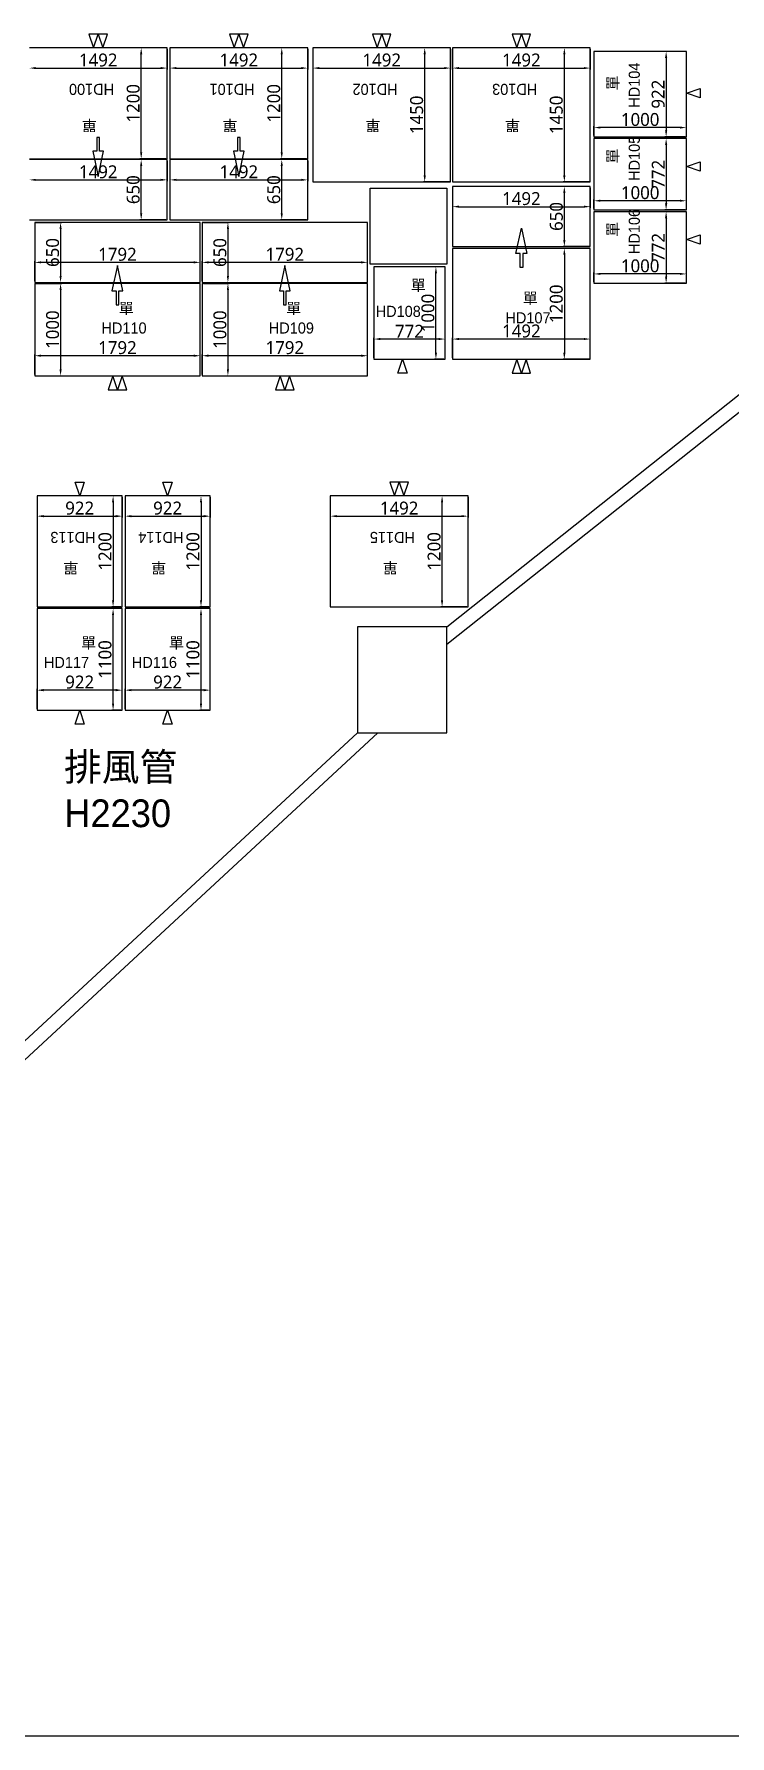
# Model space of a CAD drawing. Header units: millimetres. Extents: x 2061 to 57082, y 1374 to 33246.
# Drawn here: x 37351 to 44886, y 1374 to 19796 of the extents above; entities that cross this region are included whole.
import ezdxf

# ---------------------------------------------------------------- set-up
doc = ezdxf.new("R2010")
doc.units = ezdxf.units.MM
for name, color, linetype in [('a', 240, 'Continuous'), ('動線', 6, 'Continuous'), ('單層倉', 5, 'Continuous'), ('文字', 7, 'Continuous'), ('文字標註', 1, 'Continuous'), ('標註', 252, 'Continuous'), ('編號', 7, 'Continuous')]:
    doc.layers.add(name, color=color, linetype=linetype)
doc.styles.add('新細明體', font='PMingLiU.ttf')
doc.styles.add('黑體', font='Microsoft JhengHei.ttf')

msp = doc.modelspace()

# ---------------------------------------------------------------- linework, layer by layer
at = {"layer": 'a', "ltscale": 5}
for p, q in [((40992, 17306), (40992, 18126)), ((40992, 18126), (41822, 18126)), ((41822, 18126), (41822, 17306)), ((41822, 17306), (40992, 17306)), ((41822, 13381), (46022, 16717)), ((41822, 13190), (46263, 16717)), ((40852, 13381), (40852, 12231)), ((41822, 13381), (40852, 13381)), ((41822, 12231), (41822, 13381)), ((40852, 12231), (36148, 7877)), ((41073, 12231), (36206, 7727)), ((40852, 12231), (41822, 12231))]:
    msp.add_line(p, q, dxfattribs=at)
at = {"layer": 'Defpoints', "ltscale": 5}
msp.add_line((2061, 1374), (57082, 1374), dxfattribs=at)
at = {"layer": '動線', "lineweight": -3}
for p, q in [((38046, 19796), (37946, 19796)), ((37946, 19796), (37996, 19646)), ((37996, 19646), (38046, 19796)), ((38146, 19796), (38046, 19796)), ((38046, 19796), (38096, 19646)), ((38096, 19646), (38146, 19796)), ((39568, 19796), (39468, 19796)), ((39468, 19796), (39518, 19646)), ((39518, 19646), (39568, 19796)), ((39668, 19796), (39568, 19796)), ((39568, 19796), (39618, 19646)), ((39618, 19646), (39668, 19796)), ((41116, 19796), (41016, 19796)), ((41016, 19796), (41066, 19646)), ((41066, 19646), (41116, 19796)), ((41216, 19796), (41116, 19796)), ((41116, 19796), (41166, 19646)), ((41166, 19646), (41216, 19796)), ((42628, 19796), (42528, 19796)), ((42528, 19796), (42578, 19646)), ((42578, 19646), (42628, 19796)), ((42728, 19796), (42628, 19796)), ((42628, 19796), (42678, 19646)), ((42678, 19646), (42728, 19796)), ((44414, 19155), (44564, 19205)), ((44414, 19155), (44564, 19205)), ((44564, 19205), (44564, 19105)), ((44564, 19205), (44564, 19105)), ((44564, 19105), (44414, 19155)), ((44564, 19105), (44414, 19155)), ((38061, 18677), (38031, 18677)), ((38031, 18677), (38031, 18527)), ((38061, 18527), (38061, 18677)), ((39583, 18677), (39553, 18677)), ((39553, 18677), (39553, 18527)), ((39583, 18527), (39583, 18677)), ((38031, 18527), (37987, 18527)), ((37987, 18527), (38046, 18252)), ((38046, 18252), (38104, 18527)), ((38104, 18527), (38061, 18527)), ((39553, 18527), (39509, 18527)), ((39509, 18527), (39568, 18252)), ((39568, 18252), (39626, 18527)), ((39626, 18527), (39583, 18527)), ((44414, 18363), (44564, 18413)), ((44414, 18363), (44564, 18413)), ((44564, 18313), (44414, 18363)), ((44564, 18313), (44414, 18363)), ((44564, 18413), (44564, 18313)), ((44564, 18413), (44564, 18313)), ((42569, 17420), (42628, 17695)), ((42628, 17695), (42686, 17420)), ((44414, 17571), (44564, 17621)), ((44414, 17571), (44564, 17621)), ((44564, 17521), (44414, 17571)), ((44564, 17521), (44414, 17571)), ((44564, 17621), (44564, 17521)), ((44564, 17621), (44564, 17521)), ((42613, 17420), (42569, 17420)), ((42613, 17270), (42613, 17420)), ((42643, 17420), (42643, 17270)), ((42686, 17420), (42643, 17420)), ((38254, 17290), (38195, 17015)), ((38312, 17015), (38254, 17290)), ((40066, 17290), (40007, 17015)), ((40124, 17015), (40066, 17290)), ((42643, 17270), (42613, 17270)), ((38195, 17015), (38239, 17015)), ((38239, 17015), (38239, 16865)), ((38269, 16865), (38269, 17015)), ((38269, 17015), (38312, 17015)), ((40007, 17015), (40051, 17015)), ((40051, 17015), (40051, 16865)), ((40081, 16865), (40081, 17015)), ((40081, 17015), (40124, 17015)), ((38239, 16865), (38269, 16865)), ((40051, 16865), (40081, 16865)), ((41291, 16126), (41341, 16276)), ((41291, 16126), (41341, 16276)), ((41341, 16276), (41391, 16126)), ((41341, 16276), (41391, 16126)), ((42578, 16276), (42528, 16126)), ((42628, 16126), (42578, 16276)), ((42678, 16276), (42628, 16126)), ((42728, 16126), (42678, 16276)), ((38204, 16096), (38154, 15946)), ((38254, 15946), (38204, 16096)), ((38304, 16096), (38254, 15946)), ((38354, 15946), (38304, 16096)), ((40016, 16096), (39966, 15946)), ((40066, 15946), (40016, 16096)), ((40116, 16096), (40066, 15946)), ((40166, 15946), (40116, 16096)), ((41391, 16126), (41291, 16126)), ((41391, 16126), (41291, 16126)), ((42528, 16126), (42628, 16126)), ((42628, 16126), (42728, 16126)), ((38154, 15946), (38254, 15946)), ((38254, 15946), (38354, 15946)), ((39966, 15946), (40066, 15946)), ((40066, 15946), (40166, 15946)), ((37845, 14796), (37795, 14946)), ((37795, 14946), (37895, 14946)), ((37895, 14946), (37845, 14796)), ((38797, 14796), (38747, 14946)), ((38747, 14946), (38847, 14946)), ((38847, 14946), (38797, 14796)), ((41304, 14946), (41204, 14946)), ((41204, 14946), (41254, 14796)), ((41254, 14796), (41304, 14946)), ((41404, 14946), (41304, 14946)), ((41304, 14946), (41354, 14796)), ((41354, 14796), (41404, 14946)), ((37795, 12326), (37845, 12476)), ((37795, 12326), (37845, 12476)), ((37845, 12476), (37895, 12326)), ((37845, 12476), (37895, 12326)), ((38747, 12326), (38797, 12476)), ((38747, 12326), (38797, 12476)), ((38797, 12476), (38847, 12326)), ((38797, 12476), (38847, 12326)), ((37895, 12326), (37795, 12326)), ((37895, 12326), (37795, 12326)), ((38847, 12326), (38747, 12326)), ((38847, 12326), (38747, 12326))]:
    msp.add_line(p, q, dxfattribs=at)
at = {"layer": '單層倉'}
for p, q in [((38792, 19646), (37300, 19646)), ((38792, 18446), (38792, 19646)), ((40314, 19646), (38822, 19646)), ((38822, 19646), (38822, 18446)), ((40314, 18446), (40314, 19646)), ((41862, 19646), (40370, 19646)), ((40370, 19646), (40370, 18196)), ((41862, 18196), (41862, 19646)), ((43374, 19646), (41882, 19646)), ((41882, 19646), (41882, 18196)), ((43374, 18196), (43374, 19646)), ((44414, 19606), (43414, 19606)), ((43414, 19606), (43414, 18684)), ((44414, 18684), (44414, 19606)), ((43414, 18684), (44414, 18684)), ((44414, 18664), (43414, 18664)), ((43414, 18664), (43414, 17892)), ((44414, 17892), (44414, 18664)), ((37300, 18446), (38792, 18446)), ((38792, 18436), (37300, 18436)), ((38792, 17786), (38792, 18436)), ((38822, 18446), (40314, 18446)), ((40314, 18436), (38822, 18436)), ((38822, 18436), (38822, 17786)), ((40314, 17786), (40314, 18436)), ((40370, 18196), (41862, 18196)), ((41882, 18196), (43374, 18196)), ((43374, 18146), (41882, 18146)), ((41882, 18146), (41882, 17496)), ((43374, 17496), (43374, 18146)), ((43414, 17892), (44414, 17892)), ((44414, 17872), (43414, 17872)), ((43414, 17872), (43414, 17100)), ((44414, 17100), (44414, 17872)), ((37300, 17786), (38792, 17786)), ((39150, 17756), (37358, 17756)), ((37358, 17756), (37358, 17106)), ((38822, 17786), (40314, 17786)), ((39150, 17106), (39150, 17756)), ((40962, 17756), (39170, 17756)), ((39170, 17756), (39170, 17106)), ((40962, 17106), (40962, 17756)), ((41882, 17496), (43374, 17496)), ((43374, 17476), (41882, 17476)), ((41882, 17476), (41882, 16276)), ((43374, 16276), (43374, 17476)), ((41802, 17276), (41030, 17276)), ((41030, 17276), (41030, 16276)), ((41802, 16276), (41802, 17276)), ((37358, 17106), (39150, 17106)), ((39150, 17096), (37358, 17096)), ((37358, 17096), (37358, 16096)), ((39150, 16096), (39150, 17096)), ((39170, 17106), (40962, 17106)), ((40962, 17096), (39170, 17096)), ((39170, 17096), (39170, 16096)), ((40962, 16096), (40962, 17096)), ((43414, 17100), (44414, 17100)), ((41030, 16276), (41802, 16276)), ((41882, 16276), (43374, 16276)), ((37358, 16096), (39150, 16096)), ((39170, 16096), (40962, 16096)), ((38306, 14796), (37384, 14796)), ((37384, 14796), (37384, 13596)), ((38306, 13596), (38306, 14796)), ((39258, 14796), (38336, 14796)), ((38336, 14796), (38336, 13596)), ((39258, 13596), (39258, 14796)), ((42050, 14796), (40558, 14796)), ((40558, 14796), (40558, 13596)), ((42050, 13596), (42050, 14796)), ((37384, 13596), (38306, 13596)), ((38306, 13576), (37384, 13576)), ((37384, 13576), (37384, 12476)), ((38306, 12476), (38306, 13576)), ((38336, 13596), (39258, 13596)), ((39258, 13576), (38336, 13576)), ((38336, 13576), (38336, 12476)), ((39258, 12476), (39258, 13576)), ((40558, 13596), (42050, 13596)), ((37384, 12476), (38306, 12476)), ((38336, 12476), (39258, 12476))]:
    msp.add_line(p, q, dxfattribs=at)
at = {"layer": '標註', "color": 251}
for p, q in [((38778, 19646), (38497, 19646)), ((38511, 18516), (38511, 19576)), ((38792, 19632), (38792, 19413)), ((38822, 19632), (38822, 19413)), ((40300, 19646), (40019, 19646)), ((40033, 18516), (40033, 19576)), ((40314, 19632), (40314, 19413)), ((40370, 19632), (40370, 19413)), ((41848, 19646), (41567, 19646)), ((41581, 18266), (41581, 19576)), ((41862, 19632), (41862, 19413)), ((41882, 19632), (41882, 19413)), ((43360, 19646), (43079, 19646)), ((43093, 18266), (43093, 19576)), ((43374, 19632), (43374, 19413)), ((44400, 19606), (44181, 19606)), ((44400, 19606), (44181, 19606)), ((44195, 19536), (44195, 18754)), ((44195, 19536), (44195, 18754)), ((37370, 19427), (38722, 19427)), ((38892, 19427), (40244, 19427)), ((40440, 19427), (41792, 19427)), ((41952, 19427), (43304, 19427)), ((43414, 18698), (43414, 18797)), ((44414, 18698), (44414, 18797)), ((44344, 18783), (43484, 18783)), ((44400, 18684), (44181, 18684)), ((44400, 18684), (44181, 18684)), ((44400, 18664), (44181, 18664)), ((44400, 18664), (44181, 18664)), ((38778, 18446), (38497, 18446)), ((38778, 18436), (38497, 18436)), ((38792, 18422), (38792, 18203)), ((38822, 18422), (38822, 18203)), ((40300, 18446), (40019, 18446)), ((40300, 18436), (40019, 18436)), ((40314, 18422), (40314, 18203)), ((44195, 18594), (44195, 17962)), ((44195, 18594), (44195, 17962)), ((38511, 17856), (38511, 18366)), ((40033, 17856), (40033, 18366)), ((37370, 18217), (38722, 18217)), ((38892, 18217), (40244, 18217)), ((41848, 18196), (41567, 18196)), ((41882, 18132), (41882, 17913)), ((43360, 18196), (43079, 18196)), ((43360, 18146), (43079, 18146)), ((43093, 17566), (43093, 18076)), ((43374, 18132), (43374, 17913)), ((41952, 17927), (43304, 17927)), ((43414, 17906), (43414, 18005)), ((44344, 17991), (43484, 17991)), ((44400, 17892), (44181, 17892)), ((44400, 17892), (44181, 17892)), ((44400, 17872), (44181, 17872)), ((44400, 17872), (44181, 17872)), ((44414, 17906), (44414, 18005)), ((37372, 17756), (37652, 17756)), ((37638, 17686), (37638, 17176)), ((38778, 17786), (38497, 17786)), ((39184, 17756), (39464, 17756)), ((39450, 17686), (39450, 17176)), ((40300, 17786), (40019, 17786)), ((44195, 17802), (44195, 17170)), ((44195, 17802), (44195, 17170)), ((37358, 17120), (37358, 17338)), ((39080, 17324), (37428, 17324)), ((39150, 17120), (39150, 17338)), ((39170, 17120), (39170, 17338)), ((40892, 17324), (39240, 17324)), ((40962, 17120), (40962, 17338)), ((43360, 17496), (43079, 17496)), ((43360, 17476), (43079, 17476)), ((43093, 17406), (43093, 16346)), ((41788, 17276), (41688, 17276)), ((41702, 16346), (41702, 17206)), ((43414, 17114), (43414, 17213)), ((44344, 17199), (43484, 17199)), ((44414, 17114), (44414, 17213)), ((37372, 17106), (37652, 17106)), ((37372, 17096), (37652, 17096)), ((37638, 17026), (37638, 16166)), ((39184, 17106), (39464, 17106)), ((39184, 17096), (39464, 17096)), ((39450, 17026), (39450, 16166)), ((44400, 17100), (44181, 17100)), ((44400, 17100), (44181, 17100)), ((41030, 16290), (41030, 16508)), ((41030, 16290), (41030, 16508)), ((41732, 16494), (41100, 16494)), ((41732, 16494), (41100, 16494)), ((41802, 16290), (41802, 16508)), ((41802, 16290), (41802, 16508)), ((41882, 16290), (41882, 16508)), ((43304, 16494), (41952, 16494)), ((43374, 16290), (43374, 16508)), ((37358, 16110), (37358, 16328)), ((39080, 16314), (37428, 16314)), ((39150, 16110), (39150, 16328)), ((39170, 16110), (39170, 16328)), ((40892, 16314), (39240, 16314)), ((40962, 16110), (40962, 16328)), ((41788, 16276), (41688, 16276)), ((43360, 16276), (43079, 16276)), ((37372, 16096), (37652, 16096)), ((39184, 16096), (39464, 16096)), ((37384, 14782), (37384, 14563)), ((37384, 14782), (37384, 14563)), ((38292, 14796), (38193, 14796)), ((38306, 14782), (38306, 14563)), ((38306, 14782), (38306, 14563)), ((38336, 14782), (38336, 14563)), ((38336, 14782), (38336, 14563)), ((39244, 14796), (39145, 14796)), ((39258, 14782), (39258, 14563)), ((39258, 14782), (39258, 14563)), ((40558, 14782), (40558, 14563)), ((42036, 14796), (41755, 14796)), ((42050, 14782), (42050, 14563)), ((37454, 14577), (38236, 14577)), ((37454, 14577), (38236, 14577)), ((38207, 14726), (38207, 13666)), ((38406, 14577), (39188, 14577)), ((38406, 14577), (39188, 14577)), ((39159, 14726), (39159, 13666)), ((40628, 14577), (41980, 14577)), ((41769, 13666), (41769, 14726)), ((38292, 13596), (38193, 13596)), ((38292, 13576), (38193, 13576)), ((38207, 12546), (38207, 13506)), ((39244, 13596), (39145, 13596)), ((39244, 13576), (39145, 13576)), ((39159, 12546), (39159, 13506)), ((42036, 13596), (41755, 13596)), ((37384, 12490), (37384, 12708)), ((37384, 12490), (37384, 12708)), ((38236, 12694), (37454, 12694)), ((38236, 12694), (37454, 12694)), ((38306, 12490), (38306, 12708)), ((38306, 12490), (38306, 12708)), ((38336, 12490), (38336, 12708)), ((38336, 12490), (38336, 12708)), ((39188, 12694), (38406, 12694)), ((39188, 12694), (38406, 12694)), ((39258, 12490), (39258, 12708)), ((39258, 12490), (39258, 12708)), ((38292, 12476), (38193, 12476)), ((39244, 12476), (39145, 12476))]:
    msp.add_line(p, q, dxfattribs=at)
for points in [[(38499, 19576), (38523, 19576), (38511, 19646)], [(40021, 19576), (40045, 19576), (40033, 19646)], [(41569, 19576), (41593, 19576), (41581, 19646)], [(43081, 19576), (43105, 19576), (43093, 19646)], [(44183, 19536), (44207, 19536), (44195, 19606)], [(44183, 19536), (44207, 19536), (44195, 19606)], [(37370, 19439), (37370, 19416), (37300, 19427)], [(38722, 19439), (38722, 19416), (38792, 19427)], [(38892, 19439), (38892, 19416), (38822, 19427)], [(40244, 19439), (40244, 19416), (40314, 19427)], [(40440, 19439), (40440, 19416), (40370, 19427)], [(41792, 19439), (41792, 19416), (41862, 19427)], [(41952, 19439), (41952, 19416), (41882, 19427)], [(43304, 19439), (43304, 19416), (43374, 19427)], [(43484, 18795), (43484, 18772), (43414, 18783)], [(44344, 18795), (44344, 18772), (44414, 18783)], [(44183, 18754), (44207, 18754), (44195, 18684)], [(44183, 18754), (44207, 18754), (44195, 18684)], [(44183, 18594), (44207, 18594), (44195, 18664)], [(44183, 18594), (44207, 18594), (44195, 18664)], [(38499, 18516), (38523, 18516), (38511, 18446)], [(38499, 18366), (38523, 18366), (38511, 18436)], [(40021, 18516), (40045, 18516), (40033, 18446)], [(40021, 18366), (40045, 18366), (40033, 18436)], [(41569, 18266), (41593, 18266), (41581, 18196)], [(43081, 18266), (43105, 18266), (43093, 18196)], [(37370, 18229), (37370, 18206), (37300, 18217)], [(38722, 18229), (38722, 18206), (38792, 18217)], [(38892, 18229), (38892, 18206), (38822, 18217)], [(40244, 18229), (40244, 18206), (40314, 18217)], [(43081, 18076), (43105, 18076), (43093, 18146)], [(41952, 17939), (41952, 17916), (41882, 17927)], [(43304, 17939), (43304, 17916), (43374, 17927)], [(43484, 18003), (43484, 17980), (43414, 17991)], [(44183, 17962), (44207, 17962), (44195, 17892)], [(44183, 17962), (44207, 17962), (44195, 17892)], [(44183, 17802), (44207, 17802), (44195, 17872)], [(44183, 17802), (44207, 17802), (44195, 17872)], [(44344, 18003), (44344, 17980), (44414, 17991)], [(37627, 17686), (37650, 17686), (37638, 17756)], [(38499, 17856), (38523, 17856), (38511, 17786)], [(39439, 17686), (39462, 17686), (39450, 17756)], [(40021, 17856), (40045, 17856), (40033, 17786)], [(43081, 17566), (43105, 17566), (43093, 17496)], [(37428, 17336), (37428, 17313), (37358, 17324)], [(39080, 17336), (39080, 17313), (39150, 17324)], [(39240, 17336), (39240, 17313), (39170, 17324)], [(40892, 17336), (40892, 17313), (40962, 17324)], [(43081, 17406), (43105, 17406), (43093, 17476)], [(37627, 17176), (37650, 17176), (37638, 17106)], [(39439, 17176), (39462, 17176), (39450, 17106)], [(41691, 17206), (41714, 17206), (41702, 17276)], [(43484, 17211), (43484, 17188), (43414, 17199)], [(44183, 17170), (44207, 17170), (44195, 17100)], [(44183, 17170), (44207, 17170), (44195, 17100)], [(44344, 17211), (44344, 17188), (44414, 17199)], [(37627, 17026), (37650, 17026), (37638, 17096)], [(39439, 17026), (39462, 17026), (39450, 17096)], [(41100, 16506), (41100, 16483), (41030, 16494)], [(41100, 16506), (41100, 16483), (41030, 16494)], [(41732, 16506), (41732, 16483), (41802, 16494)], [(41732, 16506), (41732, 16483), (41802, 16494)], [(41952, 16506), (41952, 16483), (41882, 16494)], [(43304, 16506), (43304, 16483), (43374, 16494)], [(37428, 16326), (37428, 16302), (37358, 16314)], [(39080, 16326), (39080, 16302), (39150, 16314)], [(39240, 16326), (39240, 16302), (39170, 16314)], [(40892, 16326), (40892, 16302), (40962, 16314)], [(41691, 16346), (41714, 16346), (41702, 16276)], [(43081, 16346), (43105, 16346), (43093, 16276)], [(37627, 16166), (37650, 16166), (37638, 16096)], [(39439, 16166), (39462, 16166), (39450, 16096)], [(38195, 14726), (38218, 14726), (38207, 14796)], [(39147, 14726), (39170, 14726), (39159, 14796)], [(41757, 14726), (41781, 14726), (41769, 14796)], [(37454, 14589), (37454, 14565), (37384, 14577)], [(37454, 14589), (37454, 14565), (37384, 14577)], [(38236, 14589), (38236, 14565), (38306, 14577)], [(38236, 14589), (38236, 14565), (38306, 14577)], [(38406, 14589), (38406, 14565), (38336, 14577)], [(38406, 14589), (38406, 14565), (38336, 14577)], [(39188, 14589), (39188, 14565), (39258, 14577)], [(39188, 14589), (39188, 14565), (39258, 14577)], [(40628, 14589), (40628, 14566), (40558, 14577)], [(41980, 14589), (41980, 14566), (42050, 14577)], [(38195, 13666), (38218, 13666), (38207, 13596)], [(39147, 13666), (39170, 13666), (39159, 13596)], [(41757, 13666), (41781, 13666), (41769, 13596)], [(38195, 13506), (38218, 13506), (38207, 13576)], [(39147, 13506), (39170, 13506), (39159, 13576)], [(37454, 12706), (37454, 12682), (37384, 12694)], [(37454, 12706), (37454, 12682), (37384, 12694)], [(38195, 12546), (38218, 12546), (38207, 12476)], [(38236, 12706), (38236, 12682), (38306, 12694)], [(38236, 12706), (38236, 12682), (38306, 12694)], [(38406, 12706), (38406, 12682), (38336, 12694)], [(38406, 12706), (38406, 12682), (38336, 12694)], [(39147, 12546), (39170, 12546), (39159, 12476)], [(39188, 12706), (39188, 12682), (39258, 12694)], [(39188, 12706), (39188, 12682), (39258, 12694)]]:
    msp.add_solid(points, dxfattribs=at)

# ---------------------------------------------------------------- texts
at = {"layer": '文字', "color": 3, "style": '新細明體'}
for rotation, p in [(90, (43680, 19185)), (180, (38032, 18866)), (180, (39554, 18866)), (180, (41102, 18866)), (180, (42614, 18866)), (90, (43680, 18393)), (90, (43680, 17601))]:
    msp.add_text('單', height=120, rotation=rotation, dxfattribs=at).set_placement(p)
at = {"layer": '文字', "style": '新細明體'}
for p in [(41430, 17016), (38268, 16766), (40080, 16766), (37859, 13146), (38811, 13146)]:
    msp.add_text('單', height=120, dxfattribs=at).set_placement(p)
at = {"layer": '文字', "color": 3, "style": '新細明體'}
msp.add_text('單', height=120, dxfattribs=at).set_placement((42642, 16876))
at = {"layer": '文字', "color": 0, "style": '新細明體'}
for p in [(37831, 14080), (38783, 14080), (41290, 14080)]:
    msp.add_text('單', height=120, rotation=180, dxfattribs=at).set_placement(p)
at = {"layer": '文字標註', "color": 6, "style": '新細明體'}
for s, p in [('排風管', (37675, 11713)), ('H2230', (37678, 11211))]:
    msp.add_text(s, height=300, rotation=360, dxfattribs=at).set_placement(p)
at = {"layer": '標註', "color": 2, "char_height": 140, "attachment_point": 5, "style": '黑體'}
for s, insert in [('1492', (38046, 19514)), ('1492', (39568, 19514)), ('1492', (41116, 19514)), ('1492', (42628, 19514)), ('772', (41416, 16579)), ('1492', (42628, 16581)), ('1792', (38254, 16401)), ('1792', (40066, 16401)), ('922', (37845, 14664)), ('922', (38797, 14664)), ('1492', (41304, 14664))]:
    msp.add_mtext(s, dxfattribs=dict(at, insert=insert))
at = {"layer": '標註', "color": 251, "char_height": 140, "attachment_point": 5, "rotation": 90, "style": '黑體'}
for s, insert in [('1200', (38425, 19046)), ('1200', (39947, 19046)), ('1450', (41494, 18921)), ('1450', (43006, 18921)), ('650', (38425, 18111)), ('650', (39947, 18111)), ('650', (43007, 17821)), ('650', (37552, 17431)), ('650', (39364, 17431)), ('1000', (41616, 16776)), ('1200', (43006, 16876)), ('1000', (37552, 16596)), ('1000', (39364, 16596)), ('1200', (38120, 14196)), ('1200', (39072, 14196)), ('1200', (41683, 14196)), ('1100', (38120, 13026)), ('1100', (39072, 13026))]:
    msp.add_mtext(s, dxfattribs=dict(at, insert=insert))
at = {"layer": '標註', "color": 2, "char_height": 140, "attachment_point": 5, "rotation": 90, "style": '黑體'}
for s, insert in [('922', (44109, 19145)), ('922', (44109, 19145)), ('772', (44110, 18278)), ('772', (44110, 18278)), ('772', (44110, 17486)), ('772', (44110, 17486))]:
    msp.add_mtext(s, dxfattribs=dict(at, insert=insert))
at = {"layer": '標註', "color": 251, "char_height": 140, "attachment_point": 5, "style": '黑體'}
for s, insert in [('1000', (43914, 18870)), ('1492', (38046, 18304)), ('1492', (39568, 18304)), ('1492', (42628, 18014)), ('1000', (43914, 18078)), ('1792', (38254, 17411)), ('1792', (40066, 17411)), ('1000', (43914, 17286)), ('772', (41416, 16579)), ('922', (37845, 14664)), ('922', (38797, 14664)), ('922', (37845, 12781)), ('922', (37845, 12781)), ('922', (38797, 12781)), ('922', (38797, 12781))]:
    msp.add_mtext(s, dxfattribs=dict(at, insert=insert))
at = {"layer": '編號', "color": 7, "style": '新細明體'}
for s, rotation, p in [('HD104', 90, (43910, 18998)), ('HD100', 180, (38218, 19257)), ('HD101', 180, (39740, 19257)), ('HD102', 180, (41288, 19257)), ('HD103', 180, (42800, 19257)), ('HD105', 90, (43910, 18206)), ('HD106', 90, (43910, 17414)), ('HD113', 180, (38017, 14407)), ('HD114', 180, (38969, 14407)), ('HD115', 180, (41476, 14407))]:
    msp.add_text(s, height=120, rotation=rotation, dxfattribs=at).set_placement(p)
for s, p in [('HD108', (41050, 16734)), ('HD107', (42455, 16664)), ('HD110', (38081, 16554)), ('HD109', (39893, 16554)), ('HD117', (37458, 12934)), ('HD116', (38410, 12934))]:
    msp.add_text(s, height=120, dxfattribs=at).set_placement(p)

doc.saveas('drawing.dxf')
